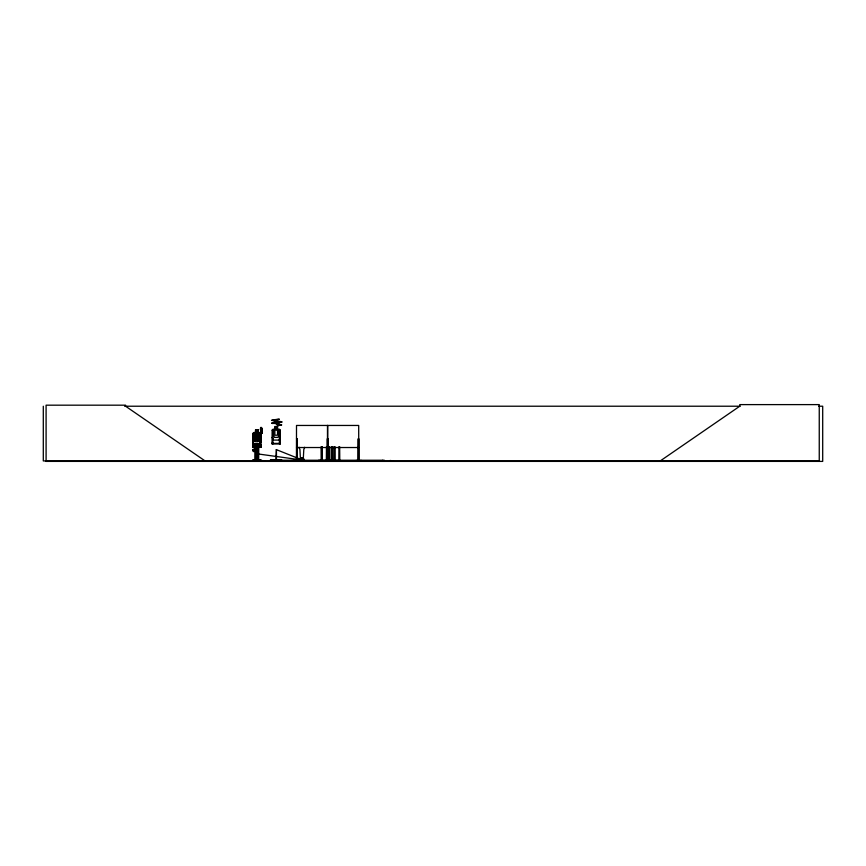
<?xml version="1.0" encoding="UTF-8"?>
<svg xmlns="http://www.w3.org/2000/svg" width="866" height="866" viewBox="0 0 866 866"><rect width="100%" height="100%" fill="white"/><g stroke="black" fill="none" stroke-linecap="round" stroke-linejoin="round"><path stroke-width="1.3" d="M253.522 435.208L252.775 435.208L252.72 441.79L253.565 444.215L259.941 444.182L260.872 441.747L260.872 435.165L259.919 434.31L258.165 434.364M258.068 434.396L259.421 435.208L259.421 439.755L258.068 441.714L255.535 441.725L254.171 439.787L254.182 435.23L255.535 434.418L255.448 431.896L258.165 431.928L258.068 434.44M255.535 434.451L255.448 431.939M261.965 430.348L261.597 428.486L261.445 429.915L260.504 429.969L260.601 427.425L261.11 430.348L262.052 430.305L262.062 429.32L261.121 429.374L261.11 430.348M262.062 429.32L262.311 433.325L261.37 433.379L260.655 428.529L260.504 429.969M261.445 429.915L261.543 427.382L262.311 433.325M252.98 447.462L254.258 447.278L252.98 447.462L252.948 446.455L254.214 446.488L254.247 447.495M252.948 446.455L254.214 446.488M302.039 458.049L301.953 458.623M302.017 458.374L301.931 458.092M280.909 421.569L281.526 421.926L272.011 423.095L279.09 424.145M272.963 423.636L271.902 423.106M293.552 460.864L299.484 460.474M293.563 460.517L304.269 460.885L303.154 460.929M299.582 460.918L299.56 460.279M331.581 460.874L331.472 460.127M260.32 442.504L260.915 440.751M260.092 443.479L261.012 440.772M259.941 444.182L260.774 441.692M269.737 460.658L270.354 460.658M270.473 459.933L281.515 459.857L281.634 460.788M270.473 460.095L281.58 459.878M280.281 437.373L278.928 440.09L273.494 440.09L272.141 437.373M252.775 435.089L253.522 435.078L253.5 447.419L252.926 447.419L252.818 433.53L253.684 432.556L255.535 432.545L255.513 429.839L258.23 429.817L258.155 432.621L259.519 433.52M299.441 460.864L299.809 459.132M300.037 460.907L300.935 460.885L299.604 460.734M300.675 460.907L299.809 460.571M303.436 460.929L303.944 459.132L303.728 460.571L276.265 449.595M252.731 435.219L253.597 434.342L255.448 434.375M252.818 435.295L253.63 434.429L259.876 434.429M279.415 443.154L280.335 443.154L280.335 443.955L272.054 443.955L272.141 430.131L273.039 429.222L279.382 429.222L280.281 430.131L280.248 443.955M252.926 447.419L252.742 445.492L253.662 445.492M660.26 460.929L739.759 406.219L739.759 404.606L819.247 404.606L819.247 460.929L43.3 460.929L43.3 406.219M254.268 433.552L255.622 432.643L255.611 429.926L258.144 429.915M318.298 460.874L337.816 460.874M279.231 419.231L271.491 420.346L274.197 420.844M272.021 420.411L275.648 419.674M278.679 424.264L276.373 423.961M279.058 424.167L281.71 424.925L277.618 425.661M253.662 445.622L252.915 445.654M260.969 445.6L252.807 445.146M258.241 432.535L260.006 432.524L260.969 433.476L261.023 447.343C259.519 448.209 259.454 444.561 261.012 445.449M278.668 424.275L280.476 424.611M299.3 460.929L300.145 460.918M299.766 460.734L293.563 460.82M279.891 425.358L281.104 424.979L280.411 424.643M271.881 423.257L282.186 421.98L273.905 420.811L278.051 421.255M279.902 425.368L277.542 425.661M260.98 447.365L260.904 445.438M260.417 429.103L261.359 429.06M261.099 431.041L262.03 430.987M261.077 432.015L262.019 431.961M253.716 432.654L255.622 432.643M258.155 432.621L259.962 432.61M252.829 433.541L253.576 433.541M260.179 433.498L260.926 433.498M260.872 435.035L260.125 435.046L260.222 447.354M260.125 435.165L260.872 435.208L259.919 434.353M253.63 444.085L259.876 444.052M260.157 445.102L261.077 445.102L261.088 447.062L252.818 447.116M253.662 445.99L260.103 446.087M252.926 447.397L261.023 447.213M124.574 406.219L740.17 406.219M818.641 406.219L822.7 406.219L822.7 461.394L46.093 461.394L46.093 405.18L125.592 405.18L125.592 406.219L205.08 460.929M277.207 425.661L277.856 425.661M272.141 430.164L272.887 430.164L272.887 443.955L272.974 443.154L272.054 443.154M280.248 430.164L279.501 430.164L279.415 443.955M296.508 438.867L297.233 438.867L297.092 460.929M272.974 443.381L279.415 443.381M256.109 447.127L255.189 447.127L255.189 460.918M296.508 447.527L358.697 447.527M252.775 459.933L261.056 459.965M252.775 460.279L261.056 460.279M261.456 460.474L264.899 460.929M338.833 460.355L318.342 460.485L337.783 460.864M355.98 460.485L361.804 460.517M390.014 460.474L393.424 460.929M269.662 460.777L282.403 460.896L281.634 460.625M339.786 460.82L339.667 446.65M277.856 421.277L280.909 421.569M258.642 454.033L299.798 459.727M332.176 460.874L332.219 460.127M275.42 419.566L279.177 419.209M303.457 460.885L302.591 460.918L303.219 460.885M253.435 442.613L252.915 433.574M261.121 429.374L261.37 433.379M252.98 445.146L252.991 447.105M384.32 460.929L384.32 460.247L270.755 460.247L270.755 460.929M382.718 460.247L382.718 460.929M358.892 460.929L358.892 438.867L358.156 438.867L358.102 460.929M358.751 460.929L358.697 425.455L296.508 425.455L296.443 460.929M358.459 460.127L358.6 460.929M358.362 438.867L358.297 460.929M339.58 460.127L339.58 460.929M339.007 460.127L339.007 460.929M338.92 446.65L338.833 460.929M334.85 446.65L334.904 460.929M334.644 446.65L334.644 460.929M334.525 460.127L334.547 460.929M334.319 446.65L334.254 460.929M334.114 446.65L334.114 460.929L334.049 460.127M332.306 446.65L332.392 460.929M331.559 446.65L331.646 460.929M329.643 446.65L329.708 460.929M329.437 446.65L329.502 460.929M329.21 460.127L329.351 460.929M329.112 446.65L329.058 460.929M328.907 446.65L328.907 460.929M328.279 460.929L328.214 438.867L327.196 438.867L327.196 460.929M328.008 438.867L328.073 460.929M327.922 446.834L327.889 460.929M327.716 425.455L327.629 460.929M327.478 425.455L327.489 460.929M327.229 460.127L327.261 460.929M326.991 446.65L326.991 460.929M326.763 460.127L326.785 460.929M326.666 446.65L326.601 460.929M326.46 446.65L326.406 460.929M321.99 446.65L322.055 460.929M321.968 460.127L321.849 460.929M321.795 446.65L321.665 460.929M321.47 446.65L321.557 460.929M321.264 446.65L321.264 460.929L321.199 460.127M303.923 459.132L303.771 460.571M302.505 460.279L302.505 457.865L301.238 457.865L301.238 460.279M300.123 460.279L299.777 459.132L299.668 460.571M297.298 460.127L297.298 460.929M297.038 438.867L297.038 460.929M296.832 460.127L296.8 460.929L296.713 438.867M281.482 459.857L281.482 460.929M279.588 443.154L279.588 443.955M276.481 459.933L276.427 449.595L275.908 459.933M272.227 443.154L272.227 443.955M272.357 460.247L272.357 460.929M270.582 459.857L270.582 460.929M270.549 459.857L270.473 460.701M258.555 460.929L258.642 447.137L257.722 447.137L257.722 460.929M258.469 447.137L258.469 460.929M257.895 447.137L257.895 460.929M256.022 447.127L256.109 460.918M255.935 447.127L255.935 460.918M255.362 447.127L255.275 460.918M304.615 447.278A2.76 2.76 0 0 1 303.804 449.238L303.241 459.868L300.48 459.868L299.907 449.238A2.76 2.76 0 0 1 299.095 447.278M255.535 435.23L255.535 439.776L258.068 439.766L258.068 435.219L255.535 435.23M255.99 432.383L255.99 433.195L257.613 433.184L257.613 432.372L255.99 432.383M252.764 449.779C253.954 453.47 255.881 447.224 252.764 449.779M252.796 450.493C253.89 454.174 256.065 447.982 252.796 450.493M259.172 440.848L258.306 440.935L256.812 438.586C255.806 442.212 252.417 441.649 256.228 438.055C252.645 435.252 255.838 433.812 256.769 437.503C257.667 433.812 261.067 435.187 257.354 438.066L259.172 440.848M278.928 435.197L278.018 437.373L274.403 437.373L273.494 435.197L273.494 430.131L274.847 429.222L274.847 426.516L277.564 426.516L277.564 429.222L278.928 430.131L278.928 435.197M257.689 430.37L256.065 430.37L256.065 431.279L257.7 431.268L257.689 430.37M277.109 426.96L275.301 426.96L275.301 427.869L277.109 427.869L277.109 426.96M277.564 430.131L274.847 430.131L274.847 435.197L277.564 435.197L277.564 430.131"/></g></svg>
